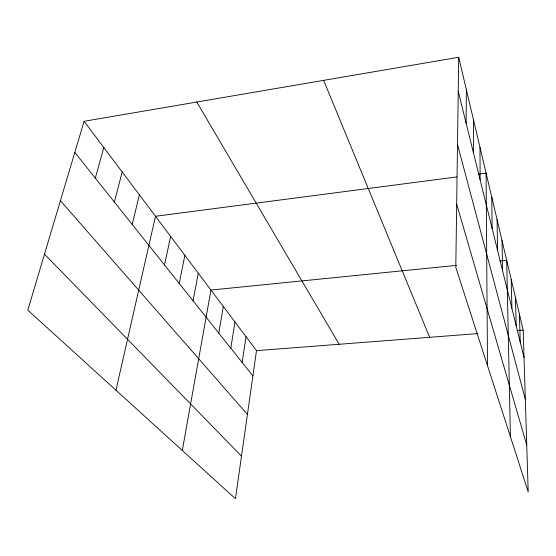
<?xml version="1.0" encoding="UTF-8"?>
<svg xmlns="http://www.w3.org/2000/svg" width="556" height="556" viewBox="0 0 556 556"><rect width="100%" height="100%" fill="white"/><g stroke="black" fill="none" stroke-linecap="round" stroke-linejoin="round"><path stroke-width="0.83" d="M473.378 152.532L473.448 119.603M466.116 123.154L466.373 89.669M458.714 57.275L455.802 267.36L528.2 491.858L523.196 330.104L458.714 57.275L84.095 121.291L27.8 310.151L235.445 498.725L256.497 350.634L84.095 121.291M242.152 362.429L246.016 336.693M230.803 348.188L234.966 321.993M218.807 333.134L223.303 306.474M182.305 450.464L210.96 290.058L456.608 265.344M193.057 300.817L198.29 273.204M179.22 283.449L184.87 255.35M164.52 264.997L170.629 236.404M115.954 390.208L155.499 216.27L456.914 176.933M132.203 224.436L139.382 194.836M114.383 202.071L122.188 171.964M95.305 178.122L103.805 147.507M478.368 174.132L486.097 173.124L487.508 365.681M499.907 260.986L506.697 260.298L510.415 436.717M256.497 350.634L477.507 333.621M517.17 330.57L523.196 330.104M44.487 254.161L241.499 456.128M60.43 200.674L247.427 414.428M74.817 152.413L252.904 375.925M196.775 102.033L339.153 344.275M323.634 80.356L429.656 337.304M456.678 204.156L526.754 445.022M457.505 144.511L525.344 399.416M458.241 91.295L524.044 357.508M519.429 314.175L520.235 342.1M515.44 297.293L516.19 325.746M511.207 279.369L511.895 308.365M502.04 240.595L502.589 270.696M497.078 219.585L497.53 250.249M491.775 197.151L492.123 228.377M480.002 147.34L480.099 179.706"/></g></svg>
